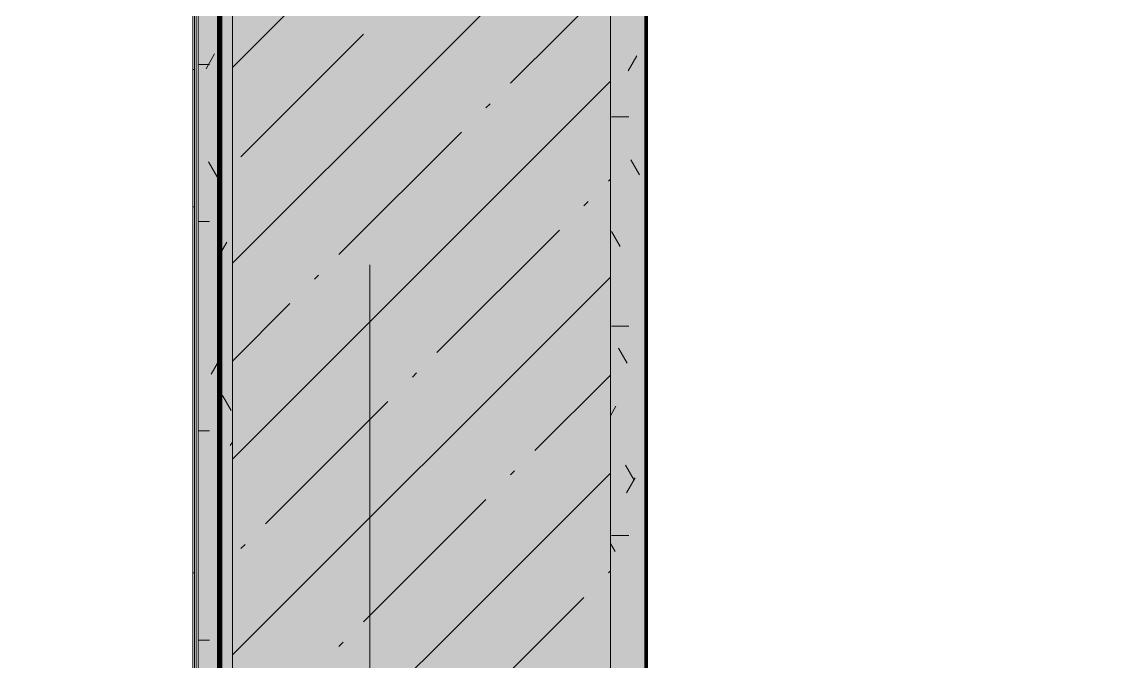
# Model space of a CAD drawing. Header units: millimetres. Extents: x -3817 to 677485, y -22715 to 103890.
# Drawn here: x 107251 to 107894, y 5709 to 6081 of the extents above; entities that cross this region are included whole.
import ezdxf

# ---------------------------------------------------------------- set-up
doc = ezdxf.new("R2010")
doc.units = ezdxf.units.MM
doc.layers.add('PDF _Геометрия', color=7, linetype='Continuous', true_color=0x1d1d1d)
doc.layers.add('PDF _Сплошная заливка', color=7, linetype='Continuous', true_color=0xffffff)

msp = doc.modelspace()

# ---------------------------------------------------------------- hatches: boundary and pattern name
at = {"layer": 'PDF _Сплошная заливка', "transparency": 33554559}
for points in [[(107394.45, 4311.35), (107593.58, 4311.35), (107593.58, 12511.35), (107373.58, 12511.35), (107373.58, 4311.35)], [(107353.58, 2061.35), (107373.58, 2061.35), (107373.58, 12291.35), (107353.58, 12291.35), (107353.58, 2081.35)]]:
    msp.add_hatch(color=256, dxfattribs=at).paths.add_polyline_path(points)

# ---------------------------------------------------------------- linework, layer by layer
at = {"layer": 'PDF _Геометрия', "color": 9, "lineweight": 9, "true_color": 0xc0c0c0}
for points in [[(107893.58, 12519.35), (107893.58, 12531.35), (105338.58, 12531.35), (105338.58, 12511.35), (107593.58, 12511.35), (107373.58, 12511.35), (105338.58, 12511.35), (105338.58, 12311.35), (107373.58, 12311.35), (107373.58, 4311.35), (107373.58, 2061.35), (107573.58, 2061.35), (107573.58, 4311.35), (107593.58, 4311.35), (107593.58, 4391.35), (107613.58, 4391.35)], [(107350.53, 5628.78), (107350.53, 5760.63), (107350.53, 5795.77), (107350.53, 5836.53), (107350.53, 5882.93), (107350.53, 5935), (107350.53, 5992.78), (107350.53, 6056.29), (107350.53, 6125.58)], [(107351.53, 6125.58), (107351.53, 6056.29), (107351.53, 5992.78), (107351.53, 5935), (107351.53, 5882.93), (107351.53, 5836.53), (107351.53, 5795.77), (107351.53, 5760.63), (107351.53, 5628.78)], [(107350.53, 6099.51), (107350.53, 6031.8), (107350.53, 5970.52), (107350.53, 5915.69), (107350.53, 5867.29), (107350.53, 5825.31), (107350.53, 5789.76), (107350.53, 5760.63), (107350.53, 5628.78)], [(107351.53, 5628.78), (107351.53, 5760.63), (107351.53, 5789.76), (107351.53, 5825.31), (107351.53, 5867.29), (107351.53, 5915.69), (107351.53, 5970.52), (107351.53, 6031.8), (107351.53, 6099.51)], [(107350.53, 5703.79), (107350.53, 5727.4), (107350.53, 5747.07), (107350.53, 5764.57), (107350.53, 5781.4), (107350.53, 5798.9), (107350.53, 5817.02), (107350.53, 5834.92), (107350.53, 5851.83), (107350.53, 5867.14), (107350.53, 5880.28), (107350.53, 5891.59), (107350.53, 5902.69), (107350.53, 5915.21), (107350.53, 5929.34), (107350.53, 5944.31), (107350.53, 5959.4), (107350.53, 5974.45), (107350.53, 5989.81), (107350.53, 6005.86), (107350.53, 6022.55), (107350.53, 6038.56), (107350.53, 6052.38), (107350.53, 6064.34), (107350.53, 6077.53), (107350.53, 6095.25)], [(107351.53, 6095.25), (107351.53, 6077.53), (107351.53, 6064.34), (107351.53, 6052.38), (107351.53, 6038.56), (107351.53, 6022.55), (107351.53, 6005.86), (107351.53, 5989.81), (107351.53, 5974.45), (107351.53, 5959.4), (107351.53, 5944.31), (107351.53, 5929.34), (107351.53, 5915.21), (107351.53, 5902.69), (107351.53, 5891.59), (107351.53, 5880.28), (107351.53, 5867.14), (107351.53, 5851.83), (107351.53, 5834.92), (107351.53, 5817.02), (107351.53, 5798.9), (107351.53, 5781.4), (107351.53, 5764.57), (107351.53, 5747.07), (107351.53, 5727.4), (107351.53, 5703.79)], [(107351.53, 6053.6), (107350.53, 6053.6)], [(107350.53, 5973.6), (107351.53, 5973.6)]]:
    msp.add_lwpolyline(points, dxfattribs=at)
for points in [[(105403.58, 2061.35), (107353.58, 2061.35), (107373.58, 2061.35), (107373.58, 12291.35), (107373.58, 12311.35), (105338.58, 12311.35), (105338.58, 12291.35), (107353.58, 12291.35), (107353.58, 2081.35), (105403.58, 2081.35)], [(107367.54, 2082.35), (107367.54, 12290.45), (107366.54, 12290.45), (107366.54, 2082.35)], [(107350.53, 6055.34), (107350.53, 6053.98), (107350.53, 6049.98), (107350.53, 6043.62), (107350.53, 6035.34), (107350.53, 6025.69), (107350.53, 6015.34), (107350.53, 6004.99), (107350.53, 5995.34), (107350.53, 5987.05), (107350.53, 5980.7), (107350.53, 5976.7), (107350.53, 5975.34), (107350.53, 5976.7), (107350.53, 5980.7), (107350.53, 5987.05), (107350.53, 5995.34), (107350.53, 6004.99), (107350.53, 6015.34), (107350.53, 6025.69), (107350.53, 6035.34), (107350.53, 6043.62), (107350.53, 6049.98), (107350.53, 6053.98)], [(107350.53, 6053.6), (107350.53, 6052.23), (107350.53, 6048.24), (107350.53, 6041.88), (107350.53, 6033.6), (107350.53, 6023.95), (107350.53, 6013.6), (107350.53, 6003.24), (107350.53, 5993.6), (107350.53, 5985.31), (107350.53, 5978.96), (107350.53, 5974.96), (107350.53, 5973.6), (107350.53, 5974.96), (107350.53, 5978.96), (107350.53, 5985.31), (107350.53, 5993.6), (107350.53, 6003.24), (107350.53, 6013.6), (107350.53, 6023.95), (107350.53, 6033.6), (107350.53, 6041.88), (107350.53, 6048.24), (107350.53, 6052.23)], [(107351.53, 6055.34), (107351.53, 6053.98), (107351.53, 6049.98), (107351.53, 6043.62), (107351.53, 6035.34), (107351.53, 6025.69), (107351.53, 6015.34), (107351.53, 6004.99), (107351.53, 5995.34), (107351.53, 5987.05), (107351.53, 5980.7), (107351.53, 5976.7), (107351.53, 5975.34), (107351.53, 5976.7), (107351.53, 5980.7), (107351.53, 5987.05), (107351.53, 5995.34), (107351.53, 6004.99), (107351.53, 6015.34), (107351.53, 6025.69), (107351.53, 6035.34), (107351.53, 6043.62), (107351.53, 6049.98), (107351.53, 6053.98)], [(107351.53, 6053.6), (107351.53, 6052.23), (107351.53, 6048.24), (107351.53, 6041.88), (107351.53, 6033.6), (107351.53, 6023.95), (107351.53, 6013.6), (107351.53, 6003.24), (107351.53, 5993.6), (107351.53, 5985.31), (107351.53, 5978.96), (107351.53, 5974.96), (107351.53, 5973.6), (107351.53, 5974.96), (107351.53, 5978.96), (107351.53, 5985.31), (107351.53, 5993.6), (107351.53, 6003.24), (107351.53, 6013.6), (107351.53, 6023.95), (107351.53, 6033.6), (107351.53, 6041.88), (107351.53, 6048.24), (107351.53, 6052.23)], [(107350.53, 5941.04), (107350.53, 5941.72), (107350.53, 5943.72), (107350.53, 5946.9), (107350.53, 5951.04), (107350.53, 5955.86), (107350.53, 5961.04), (107350.53, 5966.22), (107350.53, 5971.04), (107350.53, 5975.18), (107350.53, 5978.36), (107350.53, 5980.36), (107350.53, 5981.04), (107350.53, 5980.36), (107350.53, 5978.36), (107350.53, 5975.18), (107350.53, 5971.04), (107350.53, 5966.22), (107350.53, 5961.04), (107350.53, 5955.86), (107350.53, 5951.04), (107350.53, 5946.9), (107350.53, 5943.72), (107350.53, 5941.72)], [(107351.53, 5941.04), (107351.53, 5941.72), (107351.53, 5943.72), (107351.53, 5946.9), (107351.53, 5951.04), (107351.53, 5955.86), (107351.53, 5961.04), (107351.53, 5966.22), (107351.53, 5971.04), (107351.53, 5975.18), (107351.53, 5978.36), (107351.53, 5980.36), (107351.53, 5981.04), (107351.53, 5980.36), (107351.53, 5978.36), (107351.53, 5975.18), (107351.53, 5971.04), (107351.53, 5966.22), (107351.53, 5961.04), (107351.53, 5955.86), (107351.53, 5951.04), (107351.53, 5946.9), (107351.53, 5943.72), (107351.53, 5941.72)], [(107350.53, 5880.37), (107350.53, 5881.73), (107350.53, 5885.73), (107350.53, 5892.09), (107350.53, 5900.37), (107350.53, 5910.02), (107350.53, 5920.37), (107350.53, 5930.72), (107350.53, 5940.37), (107350.53, 5948.66), (107350.53, 5955.01), (107350.53, 5959.01), (107350.53, 5960.37), (107350.53, 5959.01), (107350.53, 5955.01), (107350.53, 5948.66), (107350.53, 5940.37), (107350.53, 5930.72), (107350.53, 5920.37), (107350.53, 5910.02), (107350.53, 5900.37), (107350.53, 5892.09), (107350.53, 5885.73), (107350.53, 5881.73)], [(107351.53, 5880.37), (107351.53, 5881.73), (107351.53, 5885.73), (107351.53, 5892.09), (107351.53, 5900.37), (107351.53, 5910.02), (107351.53, 5920.37), (107351.53, 5930.72), (107351.53, 5940.37), (107351.53, 5948.66), (107351.53, 5955.01), (107351.53, 5959.01), (107351.53, 5960.37), (107351.53, 5959.01), (107351.53, 5955.01), (107351.53, 5948.66), (107351.53, 5940.37), (107351.53, 5930.72), (107351.53, 5920.37), (107351.53, 5910.02), (107351.53, 5900.37), (107351.53, 5892.09), (107351.53, 5885.73), (107351.53, 5881.73)], [(107350.53, 5823.63), (107350.53, 5824.31), (107350.53, 5826.31), (107350.53, 5829.48), (107350.53, 5833.63), (107350.53, 5838.45), (107350.53, 5843.63), (107350.53, 5848.8), (107350.53, 5853.63), (107350.53, 5857.77), (107350.53, 5860.95), (107350.53, 5862.94), (107350.53, 5863.63), (107350.53, 5862.94), (107350.53, 5860.95), (107350.53, 5857.77), (107350.53, 5853.63), (107350.53, 5848.8), (107350.53, 5843.63), (107350.53, 5838.45), (107350.53, 5833.63), (107350.53, 5829.48), (107350.53, 5826.31), (107350.53, 5824.31)], [(107351.53, 5823.63), (107351.53, 5824.31), (107351.53, 5826.31), (107351.53, 5829.48), (107351.53, 5833.63), (107351.53, 5838.45), (107351.53, 5843.63), (107351.53, 5848.8), (107351.53, 5853.63), (107351.53, 5857.77), (107351.53, 5860.95), (107351.53, 5862.94), (107351.53, 5863.63), (107351.53, 5862.94), (107351.53, 5860.95), (107351.53, 5857.77), (107351.53, 5853.63), (107351.53, 5848.8), (107351.53, 5843.63), (107351.53, 5838.45), (107351.53, 5833.63), (107351.53, 5829.48), (107351.53, 5826.31), (107351.53, 5824.31)], [(107350.53, 5767.59), (107350.53, 5768.27), (107350.53, 5770.27), (107350.53, 5773.45), (107350.53, 5777.59), (107350.53, 5782.42), (107350.53, 5787.59), (107350.53, 5792.77), (107350.53, 5797.59), (107350.53, 5801.73), (107350.53, 5804.91), (107350.53, 5806.91), (107350.53, 5807.59), (107350.53, 5806.91), (107350.53, 5804.91), (107350.53, 5801.73), (107350.53, 5797.59), (107350.53, 5792.77), (107350.53, 5787.59), (107350.53, 5782.42), (107350.53, 5777.59), (107350.53, 5773.45), (107350.53, 5770.27), (107350.53, 5768.27)], [(107351.53, 5767.59), (107351.53, 5768.27), (107351.53, 5770.27), (107351.53, 5773.45), (107351.53, 5777.59), (107351.53, 5782.42), (107351.53, 5787.59), (107351.53, 5792.77), (107351.53, 5797.59), (107351.53, 5801.73), (107351.53, 5804.91), (107351.53, 5806.91), (107351.53, 5807.59), (107351.53, 5806.91), (107351.53, 5804.91), (107351.53, 5801.73), (107351.53, 5797.59), (107351.53, 5792.77), (107351.53, 5787.59), (107351.53, 5782.42), (107351.53, 5777.59), (107351.53, 5773.45), (107351.53, 5770.27), (107351.53, 5768.27)], [(107350.53, 5751.38), (107350.53, 5752.06), (107350.53, 5754.06), (107350.53, 5757.23), (107350.53, 5761.38), (107350.53, 5766.2), (107350.53, 5771.38), (107350.53, 5776.55), (107350.53, 5781.38), (107350.53, 5785.52), (107350.53, 5788.7), (107350.53, 5790.69), (107350.53, 5791.38), (107350.53, 5790.69), (107350.53, 5788.7), (107350.53, 5785.52), (107350.53, 5781.38), (107350.53, 5776.55), (107350.53, 5771.38), (107350.53, 5766.2), (107350.53, 5761.38), (107350.53, 5757.23), (107350.53, 5754.06), (107350.53, 5752.06)], [(107351.53, 5751.38), (107351.53, 5752.06), (107351.53, 5754.06), (107351.53, 5757.23), (107351.53, 5761.38), (107351.53, 5766.2), (107351.53, 5771.38), (107351.53, 5776.55), (107351.53, 5781.38), (107351.53, 5785.52), (107351.53, 5788.7), (107351.53, 5790.69), (107351.53, 5791.38), (107351.53, 5790.69), (107351.53, 5788.7), (107351.53, 5785.52), (107351.53, 5781.38), (107351.53, 5776.55), (107351.53, 5771.38), (107351.53, 5766.2), (107351.53, 5761.38), (107351.53, 5757.23), (107351.53, 5754.06), (107351.53, 5752.06)], [(107350.53, 5745.02), (107350.53, 5745.7), (107350.53, 5747.7), (107350.53, 5750.88), (107350.53, 5755.02), (107350.53, 5759.84), (107350.53, 5765.02), (107350.53, 5770.2), (107350.53, 5775.02), (107350.53, 5779.16), (107350.53, 5782.34), (107350.53, 5784.34), (107350.53, 5785.02), (107350.53, 5784.34), (107350.53, 5782.34), (107350.53, 5779.16), (107350.53, 5775.02), (107350.53, 5770.2), (107350.53, 5765.02), (107350.53, 5759.84), (107350.53, 5755.02), (107350.53, 5750.88), (107350.53, 5747.7), (107350.53, 5745.7)], [(107351.53, 5745.02), (107351.53, 5745.7), (107351.53, 5747.7), (107351.53, 5750.88), (107351.53, 5755.02), (107351.53, 5759.84), (107351.53, 5765.02), (107351.53, 5770.2), (107351.53, 5775.02), (107351.53, 5779.16), (107351.53, 5782.34), (107351.53, 5784.34), (107351.53, 5785.02), (107351.53, 5784.34), (107351.53, 5782.34), (107351.53, 5779.16), (107351.53, 5775.02), (107351.53, 5770.2), (107351.53, 5765.02), (107351.53, 5759.84), (107351.53, 5755.02), (107351.53, 5750.88), (107351.53, 5747.7), (107351.53, 5745.7)], [(107351.53, 5760.63), (107350.53, 5760.63)], [(107350.53, 5661.09), (107350.53, 5665.09), (107350.53, 5671.44), (107350.53, 5679.73), (107350.53, 5689.38), (107350.53, 5699.73), (107350.53, 5710.08), (107350.53, 5719.73), (107350.53, 5728.01), (107350.53, 5734.37), (107350.53, 5738.37), (107350.53, 5739.73), (107350.53, 5738.37), (107350.53, 5734.37), (107350.53, 5728.01), (107350.53, 5719.73), (107350.53, 5710.08), (107350.53, 5699.73), (107350.53, 5689.38), (107350.53, 5679.73), (107350.53, 5671.44), (107350.53, 5665.09)], [(107351.53, 5661.09), (107351.53, 5665.09), (107351.53, 5671.44), (107351.53, 5679.73), (107351.53, 5689.38), (107351.53, 5699.73), (107351.53, 5710.08), (107351.53, 5719.73), (107351.53, 5728.01), (107351.53, 5734.37), (107351.53, 5738.37), (107351.53, 5739.73), (107351.53, 5738.37), (107351.53, 5734.37), (107351.53, 5728.01), (107351.53, 5719.73), (107351.53, 5710.08), (107351.53, 5699.73), (107351.53, 5689.38), (107351.53, 5679.73), (107351.53, 5671.44), (107351.53, 5665.09)]]:
    msp.add_lwpolyline(points, close=True, dxfattribs=at)
at = {"layer": 'PDF _Геометрия', "color": 171, "lineweight": 70, "true_color": 0x8080ff}
msp.add_lwpolyline([(107366.54, 2082.35), (107366.54, 12290.45), (107365.54, 12290.45), (107365.54, 2082.35)], close=True, dxfattribs=at)
at = {"layer": 'PDF _Геометрия', "color": 7, "lineweight": 9}
msp.add_lwpolyline([(107593.58, 4391.35), (107593.58, 12291.35)], close=True, dxfattribs=at)
for points in [[(107613.58, 4391.35), (107613.58, 12290.35)], [(107352.58, 6170.07), (107352.58, 5994.12), (107352.58, 5989.7), (107352.58, 5985.32), (107352.58, 5980.96), (107352.58, 5976.64), (107352.58, 5972.35), (107352.58, 5968.08), (107352.58, 5963.84), (107352.58, 5959.63), (107352.58, 5955.45), (107352.58, 5951.3), (107352.58, 5947.17), (107352.58, 5943.07), (107352.58, 5939), (107352.58, 5934.95), (107352.58, 5930.93), (107352.58, 5926.93), (107352.58, 5922.95), (107352.58, 5919.01), (107352.58, 5915.08), (107352.58, 5911.18), (107352.58, 5907.3), (107352.58, 5903.45), (107352.58, 5899.62), (107352.58, 5895.81), (107352.58, 5892.02), (107352.58, 5888.25), (107352.58, 5884.5), (107352.58, 5880.78), (107352.58, 5877.07), (107352.58, 5873.39), (107352.58, 5869.72), (107352.58, 5866.08), (107352.58, 5862.45), (107352.58, 5858.84), (107352.58, 5855.24), (107352.58, 5851.67), (107352.58, 5848.11), (107352.58, 5844.57), (107352.58, 5841.05), (107352.58, 5837.54), (107352.58, 5834.05), (107352.58, 5830.57), (107352.58, 5827.11), (107352.58, 5823.66), (107352.58, 5820.23), (107352.58, 5816.81), (107352.58, 5813.4), (107352.58, 5810.01), (107352.58, 5806.63), (107352.58, 5803.26), (107352.58, 5799.91), (107352.58, 5796.56), (107352.58, 5793.23), (107352.58, 5789.9), (107352.58, 5786.59), (107352.58, 5783.29), (107352.58, 5780), (107352.58, 5776.71), (107352.58, 5773.44), (107352.58, 5770.17), (107352.58, 5766.91), (107352.58, 5763.66), (107352.58, 5760.42), (107352.58, 5757.18), (107352.58, 5753.95), (107352.58, 5750.73), (107352.58, 5747.51), (107352.58, 5744.3), (107352.58, 5741.09), (107352.58, 5737.89), (107352.58, 5734.69), (107352.58, 5731.5), (107352.58, 5728.31), (107352.58, 5725.12), (107352.58, 5721.94), (107352.58, 5718.75), (107352.58, 5715.57), (107352.58, 5712.39), (107352.58, 5709.22), (107352.58, 5706.04)], [(107352.58, 6083.9), (107352.58, 6077.65), (107352.58, 6071.69), (107352.58, 6066.01), (107352.58, 6060.6), (107352.58, 6055.45), (107352.58, 6050.54), (107352.58, 6045.87), (107352.58, 6041.42), (107352.58, 6037.18), (107352.58, 6033.15), (107352.58, 6029.3), (107352.58, 6025.64), (107352.58, 6022.14), (107352.58, 6018.8), (107352.58, 6015.61), (107352.58, 6012.56), (107352.58, 6009.62), (107352.58, 6006.81), (107352.58, 6004.09), (107352.58, 6001.47), (107352.58, 5998.92), (107352.58, 5996.45), (107352.58, 5994.03), (107352.58, 5991.66), (107352.58, 5989.33), (107352.58, 5987.02), (107352.58, 5984.73), (107352.58, 5982.44), (107352.58, 5980.15), (107352.58, 5977.83), (107352.58, 5975.48), (107352.58, 5973.1), (107352.58, 5970.66), (107352.58, 5968.16), (107352.58, 5965.58), (107352.58, 5962.92), (107352.58, 5960.17), (107352.58, 5957.3), (107352.58, 5954.32), (107352.58, 5951.21), (107352.58, 5947.96), (107352.58, 5944.56), (107352.58, 5941), (107352.58, 5937.26), (107352.58, 5933.34), (107352.58, 5929.23), (107352.58, 5924.91), (107352.58, 5920.37), (107352.58, 5915.6), (107352.58, 5909.9), (107352.58, 5904.24), (107352.58, 5898.6), (107352.58, 5892.97), (107352.58, 5887.34), (107352.58, 5881.71), (107352.58, 5876.07), (107352.58, 5870.41), (107352.58, 5864.71), (107352.58, 5858.98), (107352.58, 5853.2), (107352.58, 5847.36), (107352.58, 5841.46), (107352.58, 5835.48), (107352.58, 5829.41), (107352.58, 5823.26), (107352.58, 5815.97), (107352.58, 5808.73), (107352.58, 5801.58), (107352.58, 5794.51), (107352.58, 5787.55), (107352.58, 5780.71), (107352.58, 5774), (107352.58, 5767.45), (107352.58, 5761.07), (107352.58, 5754.88), (107352.58, 5748.89), (107352.58, 5743.11), (107352.58, 5737.57), (107352.58, 5732.28), (107352.58, 5727.25), (107352.58, 5722.5), (107352.58, 5723.81), (107352.58, 5725.24), (107352.58, 5726.78), (107352.58, 5728.4), (107352.58, 5730.12), (107352.58, 5731.9), (107352.58, 5733.74), (107352.58, 5735.64), (107352.58, 5737.58), (107352.58, 5739.56), (107352.58, 5741.55), (107352.58, 5743.55), (107352.58, 5745.56), (107352.58, 5747.55), (107352.58, 5749.53), (107352.58, 5751.48), (107352.58, 5753.38), (107352.58, 5755.24), (107352.58, 5757.03), (107352.58, 5758.76), (107352.58, 5760.4), (107352.58, 5761.95), (107352.58, 5763.4), (107352.58, 5764.73), (107352.58, 5765.95), (107352.58, 5768.61), (107352.58, 5770.62), (107352.58, 5772.89), (107352.58, 5775.43), (107352.58, 5778.21), (107352.58, 5781.22), (107352.58, 5784.45), (107352.58, 5787.89), (107352.58, 5791.52), (107352.58, 5795.34), (107352.58, 5799.32), (107352.58, 5803.46), (107352.58, 5807.74), (107352.58, 5812.15), (107352.58, 5816.68), (107352.58, 5821.31), (107352.58, 5826.04), (107352.58, 5830.84), (107352.58, 5835.71), (107352.58, 5840.64), (107352.58, 5845.6), (107352.58, 5850.59), (107352.58, 5855.6), (107352.58, 5860.61), (107352.58, 5865.61), (107352.58, 5870.59), (107352.58, 5875.53), (107352.58, 5880.42), (107352.58, 5885.25), (107352.58, 5890), (107352.58, 5894.67), (107352.58, 5899.24), (107352.58, 5903.7), (107352.58, 5908.03), (107352.58, 5912.22), (107352.58, 5916.26), (107352.58, 5920.13), (107352.58, 5923.83), (107352.58, 5927.34), (107352.58, 5930.65), (107352.58, 5933.74), (107352.58, 5936.61), (107352.58, 5939.23), (107352.58, 5941.6), (107352.58, 5943.7), (107352.58, 5945.53), (107352.58, 5953.52), (107352.58, 5961.12), (107352.58, 5968.36), (107352.58, 5975.28), (107352.58, 5981.9), (107352.58, 5988.25), (107352.58, 5994.36), (107352.58, 6000.26), (107352.58, 6005.97), (107352.58, 6011.53), (107352.58, 6016.96), (107352.58, 6022.3), (107352.58, 6027.56), (107352.58, 6029.27), (107352.58, 6031.45), (107352.58, 6034.04), (107352.58, 6036.98), (107352.58, 6040.2), (107352.58, 6043.66), (107352.58, 6047.28), (107352.58, 6051.01), (107352.58, 6054.78), (107352.58, 6058.54), (107352.58, 6062.21), (107352.58, 6065.75), (107352.58, 6069.09), (107352.58, 6072.16), (107352.58, 6074.91), (107352.58, 6077.28), (107352.58, 6079.2), (107352.58, 6080.62), (107352.58, 6065.75), (107352.58, 6043.66), (107352.58, 6027.56), (107352.58, 6022.3), (107352.58, 6016.96), (107352.58, 6011.53), (107352.58, 6005.97), (107352.58, 6000.26), (107352.58, 5994.36), (107352.58, 5988.25), (107352.58, 5981.9), (107352.58, 5975.28), (107352.58, 5968.36), (107352.58, 5961.12), (107352.58, 5953.52), (107352.58, 5945.53), (107352.58, 5943.7), (107352.58, 5941.6), (107352.58, 5939.23), (107352.58, 5936.61), (107352.58, 5933.74), (107352.58, 5930.65), (107352.58, 5927.34), (107352.58, 5923.83), (107352.58, 5920.13), (107352.58, 5916.26), (107352.58, 5912.22), (107352.58, 5908.03), (107352.58, 5903.7), (107352.58, 5899.24), (107352.58, 5894.67), (107352.58, 5890), (107352.58, 5885.25), (107352.58, 5880.42), (107352.58, 5875.53), (107352.58, 5870.59), (107352.58, 5865.61), (107352.58, 5860.61), (107352.58, 5855.6), (107352.58, 5850.59), (107352.58, 5845.6), (107352.58, 5840.64), (107352.58, 5835.71), (107352.58, 5830.84), (107352.58, 5826.04), (107352.58, 5821.31), (107352.58, 5816.68), (107352.58, 5812.15), (107352.58, 5807.74), (107352.58, 5803.46), (107352.58, 5799.32), (107352.58, 5795.34), (107352.58, 5791.52), (107352.58, 5787.89), (107352.58, 5784.45), (107352.58, 5781.22), (107352.58, 5778.21), (107352.58, 5775.43), (107352.58, 5772.89), (107352.58, 5770.62), (107352.58, 5768.61), (107352.58, 5765.95), (107352.58, 5767.54), (107352.58, 5769.22), (107352.58, 5770.99), (107352.58, 5772.84), (107352.58, 5774.77), (107352.58, 5776.77), (107352.58, 5778.85), (107352.58, 5781), (107352.58, 5783.22), (107352.58, 5785.51), (107352.58, 5787.86), (107352.58, 5790.27), (107352.58, 5792.74), (107352.58, 5795.27), (107352.58, 5797.85), (107352.58, 5800.49), (107352.58, 5803.17), (107352.58, 5805.91), (107352.58, 5808.68), (107352.58, 5811.5), (107352.58, 5814.36), (107352.58, 5817.25), (107352.58, 5820.18), (107352.58, 5823.14), (107352.58, 5826.13), (107352.58, 5829.15), (107352.58, 5832.19), (107352.58, 5835.25), (107352.58, 5838.34), (107352.58, 5841.44), (107352.58, 5844.55), (107352.58, 5847.68), (107352.58, 5850.81), (107352.58, 5853.96), (107352.58, 5857.11), (107352.58, 5860.26), (107352.58, 5863.41), (107352.58, 5866.55), (107352.58, 5869.69), (107352.58, 5872.83), (107352.58, 5875.95), (107352.58, 5879.06), (107352.58, 5882.16), (107352.58, 5885.23), (107352.58, 5888.29), (107352.58, 5891.32), (107352.58, 5894.33), (107352.58, 5897.31), (107352.58, 5900.26), (107352.58, 5903.18), (107352.58, 5906.06), (107352.58, 5908.91), (107352.58, 5911.71), (107352.58, 5914.47), (107352.58, 5917.19), (107352.58, 5919.86), (107352.58, 5922.48), (107352.58, 5925.04), (107352.58, 5927.55), (107352.58, 5930.01), (107352.58, 5932.4), (107352.58, 5934.73), (107352.58, 5936.99), (107352.58, 5939.19), (107352.58, 5941.32), (107352.58, 5943.37), (107352.58, 5945.35), (107352.58, 5947.25), (107352.58, 5949.08), (107352.58, 5954), (107352.58, 5958.67), (107352.58, 5963.1), (107352.58, 5967.29), (107352.58, 5971.26), (107352.58, 5975.01), (107352.58, 5978.55), (107352.58, 5981.9), (107352.58, 5985.05), (107352.58, 5988.03), (107352.58, 5990.83), (107352.58, 5993.47), (107352.58, 5995.95), (107352.58, 5998.29), (107352.58, 6000.49), (107352.58, 6002.57), (107352.58, 6004.53), (107352.58, 6006.38), (107352.58, 6008.13), (107352.58, 6009.79), (107352.58, 6011.37), (107352.58, 6012.87), (107352.58, 6014.31), (107352.58, 6015.7), (107352.58, 6017.04), (107352.58, 6018.34), (107352.58, 6019.62), (107352.58, 6020.87), (107352.58, 6022.12), (107352.58, 6023.37), (107352.58, 6024.62), (107352.58, 6025.89), (107352.58, 6027.19), (107352.58, 6029.05), (107352.58, 6030.86), (107352.58, 6032.63), (107352.58, 6034.38), (107352.58, 6036.14), (107352.58, 6037.91), (107352.58, 6039.72), (107352.58, 6041.58), (107352.58, 6043.53), (107352.58, 6045.57), (107352.58, 6047.72), (107352.58, 6050), (107352.58, 6052.66), (107352.58, 6055.48), (107352.58, 6058.4), (107352.58, 6061.4), (107352.58, 6064.42), (107352.58, 6067.42), (107352.58, 6070.36), (107352.58, 6073.2), (107352.58, 6075.88), (107352.58, 6078.37), (107352.58, 6080.62), (107352.58, 6088.39)], [(107352.58, 6088.39), (107352.58, 6080.62), (107352.58, 6078.37), (107352.58, 6075.88), (107352.58, 6073.2), (107352.58, 6070.36), (107352.58, 6067.42), (107352.58, 6064.42), (107352.58, 6061.4), (107352.58, 6058.4), (107352.58, 6055.48), (107352.58, 6052.66), (107352.58, 6050), (107352.58, 6047.72), (107352.58, 6045.57), (107352.58, 6043.53), (107352.58, 6041.58), (107352.58, 6039.72), (107352.58, 6037.91), (107352.58, 6036.14), (107352.58, 6034.38), (107352.58, 6032.63), (107352.58, 6030.86), (107352.58, 6029.05), (107352.58, 6027.19), (107352.58, 6025.89), (107352.58, 6024.62), (107352.58, 6023.37), (107352.58, 6022.12), (107352.58, 6020.87), (107352.58, 6019.62), (107352.58, 6018.34), (107352.58, 6017.04), (107352.58, 6015.7), (107352.58, 6014.31), (107352.58, 6012.87), (107352.58, 6011.37), (107352.58, 6009.79), (107352.58, 6008.13), (107352.58, 6006.38), (107352.58, 6004.53), (107352.58, 6002.57), (107352.58, 6000.49), (107352.58, 5998.29), (107352.58, 5995.95), (107352.58, 5993.47), (107352.58, 5990.83), (107352.58, 5988.03), (107352.58, 5985.05), (107352.58, 5981.9), (107352.58, 5978.56), (107352.58, 5975.01), (107352.58, 5971.26), (107352.58, 5967.29), (107352.58, 5963.1), (107352.58, 5958.67), (107352.58, 5954), (107352.58, 5949.08), (107352.58, 5947.25), (107352.58, 5945.35), (107352.58, 5943.37), (107352.58, 5941.32), (107352.58, 5939.19), (107352.58, 5936.99), (107352.58, 5934.73), (107352.58, 5932.4), (107352.58, 5930.01), (107352.58, 5927.55), (107352.58, 5925.04), (107352.58, 5922.48), (107352.58, 5919.86), (107352.58, 5917.19), (107352.58, 5914.47), (107352.58, 5911.71), (107352.58, 5908.91), (107352.58, 5906.06), (107352.58, 5903.18), (107352.58, 5900.26), (107352.58, 5897.31), (107352.58, 5894.33), (107352.58, 5891.32), (107352.58, 5888.29), (107352.58, 5885.23), (107352.58, 5882.16), (107352.58, 5879.06), (107352.58, 5875.95), (107352.58, 5872.83), (107352.58, 5869.69), (107352.58, 5866.55), (107352.58, 5863.41), (107352.58, 5860.26), (107352.58, 5857.11), (107352.58, 5853.96), (107352.58, 5850.81), (107352.58, 5847.68), (107352.58, 5844.55), (107352.58, 5841.44), (107352.58, 5838.34), (107352.58, 5835.25), (107352.58, 5832.19), (107352.58, 5829.15), (107352.58, 5826.13), (107352.58, 5823.14), (107352.58, 5820.18), (107352.58, 5817.25), (107352.58, 5814.36), (107352.58, 5811.5), (107352.58, 5808.68), (107352.58, 5805.91), (107352.58, 5803.17), (107352.58, 5800.49), (107352.58, 5797.85), (107352.58, 5795.27), (107352.58, 5792.74), (107352.58, 5790.27), (107352.58, 5787.86), (107352.58, 5785.51), (107352.58, 5783.22), (107352.58, 5781), (107352.58, 5778.85), (107352.58, 5776.77), (107352.58, 5774.77), (107352.58, 5772.84), (107352.58, 5770.99), (107352.58, 5769.22), (107352.58, 5767.54), (107352.58, 5765.95), (107352.58, 5764.73), (107352.58, 5763.4), (107352.58, 5761.95), (107352.58, 5760.4), (107352.58, 5758.76), (107352.58, 5757.03), (107352.58, 5755.24), (107352.58, 5753.38), (107352.58, 5751.48), (107352.58, 5749.53), (107352.58, 5747.55), (107352.58, 5745.56), (107352.58, 5743.55), (107352.58, 5741.55), (107352.58, 5739.56), (107352.58, 5737.58), (107352.58, 5735.64), (107352.58, 5733.74), (107352.58, 5731.9), (107352.58, 5730.12), (107352.58, 5728.4), (107352.58, 5726.78), (107352.58, 5725.24), (107352.58, 5723.81), (107352.58, 5722.5), (107352.58, 5718.29), (107352.58, 5714), (107352.58, 5709.63), (107352.58, 5705.19)], [(107352.58, 5705.19), (107352.58, 5709.63), (107352.58, 5714), (107352.58, 5718.29), (107352.58, 5722.5), (107352.58, 5727.25), (107352.58, 5732.28), (107352.58, 5737.57), (107352.58, 5743.11), (107352.58, 5748.89), (107352.58, 5754.88), (107352.58, 5761.07), (107352.58, 5767.45), (107352.58, 5774), (107352.58, 5780.71), (107352.58, 5787.55), (107352.58, 5794.51), (107352.58, 5801.58), (107352.58, 5808.73), (107352.58, 5815.97), (107352.58, 5823.26), (107352.58, 5829.41), (107352.58, 5835.48), (107352.58, 5841.46), (107352.58, 5847.36), (107352.58, 5853.2), (107352.58, 5858.98), (107352.58, 5864.71), (107352.58, 5870.41), (107352.58, 5876.07), (107352.58, 5881.71), (107352.58, 5887.34), (107352.58, 5892.97), (107352.58, 5898.6), (107352.58, 5904.24), (107352.58, 5909.9), (107352.58, 5915.6), (107352.58, 5920.37), (107352.58, 5924.91), (107352.58, 5929.23), (107352.58, 5933.34), (107352.58, 5937.26), (107352.58, 5941), (107352.58, 5944.56), (107352.58, 5947.96), (107352.58, 5951.21), (107352.58, 5954.32), (107352.58, 5957.3), (107352.58, 5960.17), (107352.58, 5962.92), (107352.58, 5965.58), (107352.58, 5968.16), (107352.58, 5970.66), (107352.58, 5973.1), (107352.58, 5975.48), (107352.58, 5977.83), (107352.58, 5980.15), (107352.58, 5982.44), (107352.58, 5984.73), (107352.58, 5987.02), (107352.58, 5989.33), (107352.58, 5991.66), (107352.58, 5994.03), (107352.58, 5996.45), (107352.58, 5998.92), (107352.58, 6001.47), (107352.58, 6004.09), (107352.58, 6006.81), (107352.58, 6009.62), (107352.58, 6012.56), (107352.58, 6015.61), (107352.58, 6018.8), (107352.58, 6022.14), (107352.58, 6025.64), (107352.58, 6029.3), (107352.58, 6033.15), (107352.58, 6037.18), (107352.58, 6041.42), (107352.58, 6045.87), (107352.58, 6050.54), (107352.58, 6055.45), (107352.58, 6060.6), (107352.58, 6066.01), (107352.58, 6071.69), (107352.58, 6077.65), (107352.58, 6083.9)], [(107352.58, 6082.85), (107352.58, 6078.89), (107352.58, 6075.01), (107352.58, 6071.22), (107352.58, 6067.49), (107352.58, 6063.81), (107352.58, 6060.19), (107352.58, 6056.61), (107352.58, 6053.06), (107352.58, 6049.54), (107352.58, 6046.03), (107352.58, 6042.52), (107352.58, 6039.01), (107352.58, 6035.48), (107352.58, 6031.93), (107352.58, 6028.36), (107352.58, 6024.74), (107352.58, 6021.07), (107352.58, 6017.34), (107352.58, 6013.55), (107352.58, 6009.67), (107352.58, 6005.72), (107352.58, 6001.67), (107352.58, 5997.51), (107352.58, 5993.24), (107352.58, 5988.85), (107352.58, 5984.33), (107352.58, 5979.67), (107352.58, 5974.86), (107352.58, 5969.89), (107352.58, 5964.76), (107352.58, 5959.45), (107352.58, 5953.95), (107352.58, 5948.26), (107352.58, 5942.37), (107352.58, 5936.26), (107352.58, 5933.12), (107352.58, 5930.08), (107352.58, 5927.14), (107352.58, 5924.3), (107352.58, 5921.56), (107352.58, 5918.9), (107352.58, 5916.34), (107352.58, 5913.85), (107352.58, 5911.45), (107352.58, 5909.12), (107352.58, 5906.86), (107352.58, 5904.66), (107352.58, 5902.53), (107352.58, 5900.46), (107352.58, 5898.44), (107352.58, 5896.47), (107352.58, 5894.55), (107352.58, 5892.67), (107352.58, 5890.83), (107352.58, 5889.02), (107352.58, 5887.25), (107352.58, 5885.5), (107352.58, 5883.78), (107352.58, 5882.07), (107352.58, 5880.38), (107352.58, 5878.7), (107352.58, 5877.02), (107352.58, 5875.35), (107352.58, 5873.67), (107352.58, 5872), (107352.58, 5870.31), (107352.58, 5868.61), (107352.58, 5866.89), (107352.58, 5865.15), (107352.58, 5863.38), (107352.58, 5861.59), (107352.58, 5859.76), (107352.58, 5857.89), (107352.58, 5855.99), (107352.58, 5854.04), (107352.58, 5852.03), (107352.58, 5849.98), (107352.58, 5847.87), (107352.58, 5845.7), (107352.58, 5843.46), (107352.58, 5841.15), (107352.58, 5838.77), (107352.58, 5836.31), (107352.58, 5833.77), (107352.58, 5831.15), (107352.58, 5828.44), (107352.58, 5825.63), (107352.58, 5822.73), (107352.58, 5819.72), (107352.58, 5816.61), (107352.58, 5813.39), (107352.58, 5810.06), (107352.58, 5806.61), (107352.58, 5803.04), (107352.58, 5799.35), (107352.58, 5795.52), (107352.58, 5791.56), (107352.58, 5787.47), (107352.58, 5783.23), (107352.58, 5778.85), (107352.58, 5774.32), (107352.58, 5769.64), (107352.58, 5764.8), (107352.58, 5759.8), (107352.58, 5754.63), (107352.58, 5749.29), (107352.58, 5743.79), (107352.58, 5738.1), (107352.58, 5732.23), (107352.58, 5726.18), (107352.58, 5719.94), (107352.58, 5713.51), (107352.58, 5706.88)], [(107352.58, 5706.88), (107352.58, 5713.51), (107352.58, 5719.94), (107352.58, 5726.18), (107352.58, 5732.23), (107352.58, 5738.1), (107352.58, 5743.79), (107352.58, 5749.29), (107352.58, 5754.63), (107352.58, 5759.8), (107352.58, 5764.8), (107352.58, 5769.64), (107352.58, 5774.32), (107352.58, 5778.85), (107352.58, 5783.23), (107352.58, 5787.47), (107352.58, 5791.56), (107352.58, 5795.52), (107352.58, 5799.35), (107352.58, 5803.04), (107352.58, 5806.61), (107352.58, 5810.06), (107352.58, 5813.39), (107352.58, 5816.61), (107352.58, 5819.72), (107352.58, 5822.73), (107352.58, 5825.63), (107352.58, 5828.44), (107352.58, 5831.15), (107352.58, 5833.77), (107352.58, 5836.31), (107352.58, 5838.77), (107352.58, 5841.15), (107352.58, 5843.46), (107352.58, 5845.7), (107352.58, 5847.87), (107352.58, 5849.98), (107352.58, 5852.03), (107352.58, 5854.04), (107352.58, 5855.99), (107352.58, 5857.89), (107352.58, 5859.76), (107352.58, 5861.59), (107352.58, 5863.38), (107352.58, 5865.15), (107352.58, 5866.89), (107352.58, 5868.61), (107352.58, 5870.31), (107352.58, 5872), (107352.58, 5873.67), (107352.58, 5875.35), (107352.58, 5877.02), (107352.58, 5878.7), (107352.58, 5880.38), (107352.58, 5882.07), (107352.58, 5883.78), (107352.58, 5885.5), (107352.58, 5887.25), (107352.58, 5889.02), (107352.58, 5890.83), (107352.58, 5892.67), (107352.58, 5894.55), (107352.58, 5896.47), (107352.58, 5898.44), (107352.58, 5900.46), (107352.58, 5902.53), (107352.58, 5904.66), (107352.58, 5906.86), (107352.58, 5909.12), (107352.58, 5911.45), (107352.58, 5913.85), (107352.58, 5916.34), (107352.58, 5918.9), (107352.58, 5921.56), (107352.58, 5924.3), (107352.58, 5927.14), (107352.58, 5930.08), (107352.58, 5933.12), (107352.58, 5936.26), (107352.58, 5942.37), (107352.58, 5948.26), (107352.58, 5953.95), (107352.58, 5959.45), (107352.58, 5964.76), (107352.58, 5969.89), (107352.58, 5974.86), (107352.58, 5979.67), (107352.58, 5984.33), (107352.58, 5988.85), (107352.58, 5993.24), (107352.58, 5997.51), (107352.58, 6001.67), (107352.58, 6005.72), (107352.58, 6009.67), (107352.58, 6013.55), (107352.58, 6017.34), (107352.58, 6021.07), (107352.58, 6024.74), (107352.58, 6028.36), (107352.58, 6031.93), (107352.58, 6035.48), (107352.58, 6039.01), (107352.58, 6042.52), (107352.58, 6046.03), (107352.58, 6049.54), (107352.58, 6053.06), (107352.58, 6056.61), (107352.58, 6060.19), (107352.58, 6063.81), (107352.58, 6067.49), (107352.58, 6071.22), (107352.58, 6075.01), (107352.58, 6078.89), (107352.58, 6082.85)], [(107352.58, 5946.86), (107352.58, 5947.14), (107352.58, 5947.69), (107352.58, 5948.5), (107352.58, 5949.58), (107352.58, 5950.92), (107352.58, 5952.52), (107352.58, 5954.36), (107352.58, 5956.46), (107352.58, 5958.79), (107352.58, 5961.37), (107352.58, 5964.19), (107352.58, 5967.23), (107352.58, 5970.51), (107352.58, 5974.01), (107352.58, 5977.72), (107352.58, 5981.66), (107352.58, 5985.81), (107352.58, 5990.17), (107352.58, 5994.73), (107352.58, 5999.49), (107352.58, 6004.46), (107352.58, 6009.61), (107352.58, 6014.95), (107352.58, 6020.48), (107352.58, 6055.03), (107352.58, 6065.38), (107352.58, 6055.15), (107352.58, 6027.96), (107352.58, 5987.43), (107352.58, 5982.5), (107352.58, 5977.91), (107352.58, 5973.65), (107352.58, 5969.72), (107352.58, 5966.12), (107352.58, 5962.83), (107352.58, 5959.87), (107352.58, 5957.22), (107352.58, 5954.88), (107352.58, 5952.85), (107352.58, 5951.12), (107352.58, 5949.68), (107352.58, 5948.55), (107352.58, 5947.7), (107352.58, 5947.14), (107352.58, 5946.86)], [(107352.58, 5705.5), (107352.58, 5709.25), (107352.58, 5715.1), (107352.58, 5720.84), (107352.58, 5726.46), (107352.58, 5731.91), (107352.58, 5737.17), (107352.58, 5742.22), (107352.58, 5747.02), (107352.58, 5751.54), (107352.58, 5755.76), (107352.58, 5759.65), (107352.58, 5763.17), (107352.58, 5766.3), (107352.58, 5769.01), (107352.58, 5771.27), (107352.58, 5773.05), (107352.58, 5774.32), (107352.58, 5775.05), (107352.58, 5775.22), (107352.58, 5774.8), (107352.58, 5773.75), (107352.58, 5772.05), (107352.58, 5769.67), (107352.58, 5766.57)]]:
    msp.add_lwpolyline(points, dxfattribs=at)
at = {"layer": 'PDF _Геометрия', "color": 231, "lineweight": 70, "true_color": 0xff80c0}
msp.add_lwpolyline([(107613.58, 4391.35), (107614.58, 4391.35), (107614.58, 12290.35)], dxfattribs=at)
at = {"layer": 'PDF _Геометрия', "color": 231, "lineweight": 9, "true_color": 0xff80c0}
msp.add_lwpolyline([(107614.58, 12290.35), (107613.58, 12290.35), (107613.58, 4391.35)], dxfattribs=at)
at = {"layer": 'PDF _Геометрия', "lineweight": 9}
for points in [[(107373.58, 6054.87), (107593.58, 6274.87)], [(107373.58, 5940.83), (107593.58, 6160.83)], [(107535.41, 6045.64), (107593.58, 6103.8)], [(107378.59, 6002.87), (107449.87, 6074.15)], [(107373.58, 5826.78), (107593.58, 6046.78)], [(107521.15, 6031.38), (107523.53, 6033.75)], [(107435.62, 5945.84), (107506.9, 6017.12)], [(107592.44, 5988.61), (107593.58, 5989.75)], [(107578.18, 5974.35), (107580.55, 5976.73)], [(107492.64, 5888.82), (107563.92, 5960.1)], [(107373.58, 5712.73), (107593.58, 5932.73)], [(107421.36, 5931.59), (107423.73, 5933.96)], [(107373.58, 5883.8), (107407.11, 5917.33)], [(107478.39, 5874.56), (107480.76, 5876.93)], [(107549.67, 5831.79), (107593.58, 5875.7)], [(107392.85, 5789.02), (107464.13, 5860.31)], [(107373.58, 5598.68), (107593.58, 5818.68)], [(107535.41, 5817.54), (107537.78, 5819.91)], [(107449.87, 5732), (107521.15, 5803.28)], [(107378.59, 5774.77), (107380.96, 5777.14)], [(107592.44, 5760.51), (107593.58, 5761.65)], [(107506.9, 5674.98), (107578.18, 5746.26)], [(107435.62, 5717.74), (107437.99, 5720.11)]]:
    msp.add_lwpolyline(points, dxfattribs=at)
at = {"layer": 'PDF _Геометрия', "color": 253, "lineweight": 9, "true_color": 0x9b9b9b}
for points in [[(107363.27, 6062.71), (107358.24, 6054)], [(107609, 6061.62), (107603.97, 6052.91)], [(107353.58, 6056.63), (107360.35, 6056.63)], [(107594.14, 6026.15), (107604.2, 6026.15)], [(107364.71, 5991.17), (107359.68, 5999.88)], [(107610.45, 5992.26), (107605.42, 6000.97)], [(107353.58, 5965.19), (107360.35, 5965.19)], [(107599.29, 5950.63), (107594.26, 5959.34)], [(107370.34, 5953.04), (107365.31, 5944.33)], [(107594.14, 5904.23), (107604.2, 5904.23)], [(107603.38, 5882.59), (107598.35, 5891.3)], [(107366.26, 5885.01), (107361.23, 5876.3)], [(107372.88, 5855.1), (107367.85, 5863.81)], [(107596.75, 5857.52), (107593.58, 5852.02)], [(107353.58, 5843.27), (107360.35, 5843.27)], [(107373.58, 5836.73), (107372.38, 5834.66)], [(107607.46, 5814.56), (107602.43, 5823.27)], [(107607.91, 5815.88), (107602.88, 5807.17)], [(107594.14, 5782.31), (107604.2, 5782.31)], [(107596.3, 5772.92), (107593.58, 5777.65)], [(107353.58, 5721.35), (107360.35, 5721.35)]]:
    msp.add_lwpolyline(points, dxfattribs=at)
at = {"layer": 'PDF _Геометрия', "color": 253, "lineweight": 9, "true_color": 0xaaaaaa}
msp.add_lwpolyline([(107453.58, 5304.86), (107453.58, 5939.86)], dxfattribs=at)
at = {"layer": 'PDF _Сплошная заливка', "lineweight": 35, "transparency": 33554559}
msp.add_solid([(107613.58, 4391.35), (107613.58, 12291.35), (107593.58, 4391.35), (107593.58, 12291.35)], dxfattribs=at)

doc.saveas('drawing.dxf')
